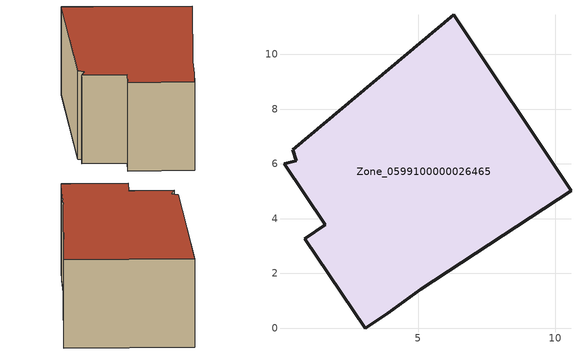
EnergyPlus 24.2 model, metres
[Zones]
Zone_0599100000026465
 floor ground (C_G): 0.1,6 0.54,6.1 0.42,6.5 6.3,11.44 10.58,5.02 5.1,1.42 3.89,0.54 3.07,0 0.85,3.26 1.61,3.78 z0.33
 wall outside (C_F): 0.85,3.26 3.07,0 3.89,0.54 5.1,1.42 10.58,5.02 6.3,11.44 0.42,6.5 0.54,6.1 0.1,6 1.61,3.78 0.85,3.26 z0.33:6.32
 roof outside (C_R): 0.54,6.1 0.1,6 1.61,3.78 0.85,3.26 3.07,0 3.89,0.54 5.1,1.42 10.58,5.02 6.3,11.44 0.42,6.5 z6.32
[BUILDING]
Pand.0599100000026465: North Axis=0; Terrain=City; Loads Convergence Tolerance Value=0.04; Temperature Convergence Tolerance Value=0.4; Solar Distribution=FullExterior; Maximum Number of Warmup Days=25; Minimum Number of Warmup Days=1
[Site:Location]
Rotterdam.The.Hague.AP_ZH_NLD Design_Conditions: Latitude=51.96; Longitude=4.45; Time Zone=1; Elevation=-4.5
[SITE:GROUNDTEMPERATURE:BUILDINGSURFACE]
18, 18, 18, 18, 18, 18, 18, 18, 18, 18, 18, 18
[MATERIAL] Thermal Absorptance=0.9; Solar Absorptance=0.7; Visible Absorptance=0.7
Name | Roughness | Thickness | Conductivity | Density | Specific Heat
G.TI.1946 | MediumSmooth | 0.15 | 1 | 540 | 1210
F.TI.1946 | Rough | 0.3 | 0.857143 | 1920 | 840
R.TI.1946 | MediumRough | 0.2 | 0.1 | 1500 | 1000
[CONSTRUCTION]
C_G: G.TI.1946
C_F: F.TI.1946
C_R: R.TI.1946
[ZONE]
Zone_0599100000026465: Type=1; Multiplier=1; Ceiling Height=Autocalculate; Volume=Autocalculate; Floor Area=autocalculate; Part of Total Floor Area=Yes
[ZONEINFILTRATION:DESIGNFLOWRATE]
Infil_Zone_0599100000026465: Zone or ZoneList or Space or SpaceList=Zone_0599100000026465; Schedule=AlwaysOn; Design Flow Rate Calculation Method=Flow/Area; Flow Rate per Floor Area=0.003; Constant Term Coefficient=1; Temperature Term Coefficient=0; Velocity Term Coefficient=0; Velocity Squared Term Coefficient=0
[HVACTEMPLATE:ZONE:IDEALLOADSAIRSYSTEM]
Zone_0599100000026465: Maximum Heating Supply Air Temperature=50; Minimum Cooling Supply Air Temperature=13; Maximum Heating Supply Air Humidity Ratio=0.0156; Minimum Cooling Supply Air Humidity Ratio=0.0077; Heating Limit=NoLimit; Cooling Limit=NoLimit; Dehumidification Control Type=ConstantSensibleHeatRatio; Cooling Sensible Heat Ratio=0.7; Dehumidification Setpoint=60; Humidification Control Type=None; Humidification Setpoint=30; Outdoor Air Method=None; Outdoor Air Flow Rate per Person=0.00944; Outdoor Air Flow Rate per Zone Floor Area=0; Outdoor Air Flow Rate per Zone=0; Demand Controlled Ventilation Type=None; Outdoor Air Economizer Type=NoEconomizer; Heat Recovery Type=None; Sensible Heat Recovery Effectiveness=0.7; Latent Heat Recovery Effectiveness=0.65
[ZONECONTROL:THERMOSTAT]
ThermostatControl_Zone_0599100000026465: Zone or ZoneList=Zone_0599100000026465; Control Type Schedule=DualSetpointControlType; Control 1=Thermostat_Zone_0599100000026465; Temperature Difference Between Cutout And Setpoint=0
[THERMOSTATSETPOINT:DUALSETPOINT]
Thermostat_Zone_0599100000026465: Heating Setpoint Temperature Schedule=HeatingSetpoint_Zone_0599100000026465; Cooling Setpoint Temperature Schedule=CoolingSetpoint_Zone_0599100000026465
[SCHEDULE:COMPACT]
HeatingSetpoint_Zone_0599100000026465: Through: 12/31, For: AllDays, Until: 24:00, 21
CoolingSetpoint_Zone_0599100000026465: Through: 12/31, For: AllDays, Until: 24:00, 24
DualSetpointControlType: Through: 12/31, For: AllDays, Until: 24:00, 4
AlwaysOn: Through: 12/31, For: AllDays, Until: 24:00, 1
